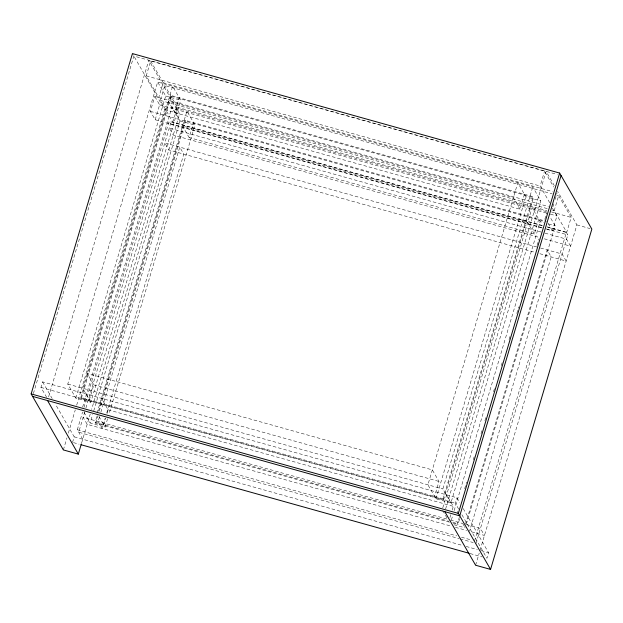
<?xml version="1.0" encoding="UTF-8"?>
<svg xmlns="http://www.w3.org/2000/svg" width="623" height="623" viewBox="0 0 623 623"><rect width="100%" height="100%" fill="white"/><g stroke="black" fill="none" stroke-linecap="round" stroke-linejoin="round"><path stroke-width="0.47" stroke-dasharray="3.12 2.34" d="M33.393 393.572L133.852 56.039L557.312 174.479M46.694 397.396L40.947 387.405L42.59 381.868L456.978 497.769L459.852 502.769M48.617 396.82L148.804 60.221L179.595 113.783L91.604 409.451M150.673 60.976L163.171 82.719L158.74 97.609L146.241 75.866L150.673 60.976L544.549 171.146L553.683 187.025M90.779 402.263L82.727 388.254L172.626 86.215L180.678 100.217L90.779 402.263L75.827 398.081L67.775 384.072L157.674 82.034L532.758 186.939L540.811 200.941L450.912 502.987L435.96 498.805L427.908 484.803L517.806 182.757L525.859 196.759L540.811 200.941M542.181 227.987L155.189 119.748L150.353 111.346L154.784 96.456L548.341 206.525M542.407 225.503L172.851 122.147L160.352 100.404L164.784 85.515L552.11 193.846M155.189 119.748L159.62 104.859L154.784 96.456M75.827 398.081L165.726 96.035L157.674 82.034M63.359 449.931L66.965 437.805M68.351 433.149L75.29 409.833M76.676 405.176L164.643 109.601L132.442 53.586M80.826 397.419L170.718 95.374L532.992 196.697L533.514 197.608L443.623 499.654L81.348 398.331L80.826 397.419L443.093 498.743L443.623 499.654M81.348 398.331L171.247 96.285L170.718 95.374M82.641 407.099L171.979 106.922L547.064 211.828M72.548 442.361L74.199 436.832L55.525 404.358M82.742 439.223L77.307 429.769L82.571 412.068M83.965 407.403L169.098 121.345L542.976 225.915M84.814 411.717L78.716 432.222L459.151 538.622M85.912 408.026L170.507 123.798L169.098 121.345M89.369 399.81L93.8 384.921L87.158 373.372L432.339 469.913L438.981 481.462L434.55 496.352M524.449 194.306L520.018 209.196L174.837 112.654L179.268 97.764M172.851 122.147L177.282 107.257L164.784 85.515M81.636 442.922L90.242 414.015M107.592 418.757L105.092 427.152L90.14 422.97L92.64 414.575M93.746 410.845L180.031 120.924L171.979 106.922M97.04 413.15L186.931 111.104L194.983 125.106L108.978 414.1M449.502 522.183L95.662 423.219L95.14 422.308L97.079 415.782M98.465 411.125L185.031 120.262L546.363 221.329M95.662 423.219L97.881 415.759M99.267 411.102L185.561 121.174L185.031 120.262M99.485 416.865L98.099 421.514L102.125 428.515L105.17 418.282M100.864 412.208L179.767 147.121L183.785 154.122L106.556 413.633M103.683 424.699L105.622 418.181M107.008 413.532L108.114 409.809L101.471 398.261M538.755 219.195L534.324 234.084L189.143 137.543L193.574 122.653M435.96 498.805L525.859 196.759M450.912 502.987L442.86 488.985L532.758 186.939M443.093 498.743L532.992 196.697M442.774 507.831L532.112 207.646L540.164 221.648L543.902 222.691M549.735 202.755L540.118 186.036L544.549 171.146M445.64 508.874L546.098 171.341L554.283 185.568M449.97 517.518L450.803 514.73M452.189 510.073L453.295 506.351L446.652 494.802M458.684 509.131L455.335 503.298L456.978 497.769M451.379 519.964L452.773 515.299M454.159 510.642L540.164 221.648M457.173 513.874L458.006 511.078M464.665 488.705L466.604 482.179M473.262 459.805L474.376 456.075M481.034 433.701L482.147 429.971M484.92 420.65L486.026 416.919M493.517 391.75L494.631 388.02M501.289 365.646L502.395 361.916M509.053 339.543L510.167 335.813M516.825 313.439L518.764 306.913M521.544 297.592L522.65 293.861M537.081 245.392L539.02 238.866M544.845 219.288L546.792 212.762M459.595 518.951L457.928 524.543L457.407 523.632L459.353 517.106M552.897 206.836L554.003 203.121M555.116 199.399L557.055 192.881M558.66 195.684L571.166 217.419L566.735 232.309L554.229 210.574L558.66 195.684L556.791 195.155M546.862 229.295L552.484 230.868L556.915 215.979L552.087 207.576M465.49 524.27L547.158 249.878L551.184 256.878L469.516 531.271M466.331 524.145L555.116 225.83L549.907 216.773M474.601 540.889L566.4 232.465L547.656 227.224M476.011 543.342L567.81 234.918L566.4 232.465M475.606 565.232L479.219 553.107M480.037 550.343L576.898 224.903L557.647 191.425M463.208 508.594L488.588 552.733L486.937 558.263L461.557 514.123M146.241 75.866L540.118 186.036M163.171 82.719L552.375 191.573M171.247 96.285L533.514 197.608M165.726 96.035L180.678 100.217M160.352 100.404L547.679 208.736M552.36 210.044L554.229 210.574M177.282 107.257L546.838 210.613M551.519 211.929L571.166 217.419M159.62 104.859L546.612 213.097M550.358 214.141L556.915 215.979M164.643 109.601L179.595 113.783M576.898 224.903L589.981 228.555M150.353 111.346L543.91 221.414M180.031 120.924L194.983 125.106M548.575 224L555.116 225.83M547.087 226.811L566.735 232.309M170.507 123.798L541.574 227.574M546.254 228.89L567.81 234.918M541.239 232.091L169.246 128.05L173.264 135.051L538.708 237.262M544.993 233.142L566.541 239.17L570.567 246.171L543.396 238.57M536.808 246.981L164.807 142.94L168.833 149.941L535.212 252.408M540.562 248.032L562.11 254.059L566.136 261.06L539.9 253.725M93.8 384.921L438.981 481.462M67.775 384.072L442.86 488.985M40.947 387.405L455.335 503.298M108.114 409.809L453.295 506.351M446.714 519.014L83.147 417.332L87.173 424.333L451.675 526.279M450.46 520.065L462.64 523.468M466.393 524.519L480.442 528.452L484.468 535.453L470.42 531.52M95.14 422.308L448.981 521.272M452.726 522.323L457.407 523.632M453.248 523.234L457.928 524.543M454.011 524.737L465.225 527.876M455.421 527.323L466.666 530.469M77.307 429.769L456.799 535.912M461.487 537.221L471.79 540.102M460.085 538.887L473.2 542.555M74.199 436.832L462.391 545.405M466.136 546.449L477.358 549.587M481.104 550.639L488.588 552.733M73.483 442.626L79.098 444.191M470.1 553.551L482.264 556.954M548.139 223.307L552.484 230.868M520.018 209.196L513.375 197.647L168.194 101.105L174.837 112.654M534.324 234.084L527.681 222.536L182.5 125.994L189.143 137.543M462.858 523.756L464.75 527.05M442.696 510.517L446.964 517.939M98.932 416.444L105.092 427.152M83.98 412.262L90.14 422.97M42.59 381.868L52.168 398.525"/><path stroke-width="0.93" d="M81.364 443.856L78.311 454.112L63.359 449.931L31.15 393.915L132.442 53.586L559.641 173.069L591.85 229.085L490.558 569.414L475.606 565.232L444.814 511.67M490.558 569.414L458.357 513.399L559.641 173.069M561.05 175.522L459.766 515.852L32.56 396.368M31.15 393.915L458.357 513.399M80.967 444.713L469.166 553.286M47.512 400.55L78.311 454.112"/></g></svg>
